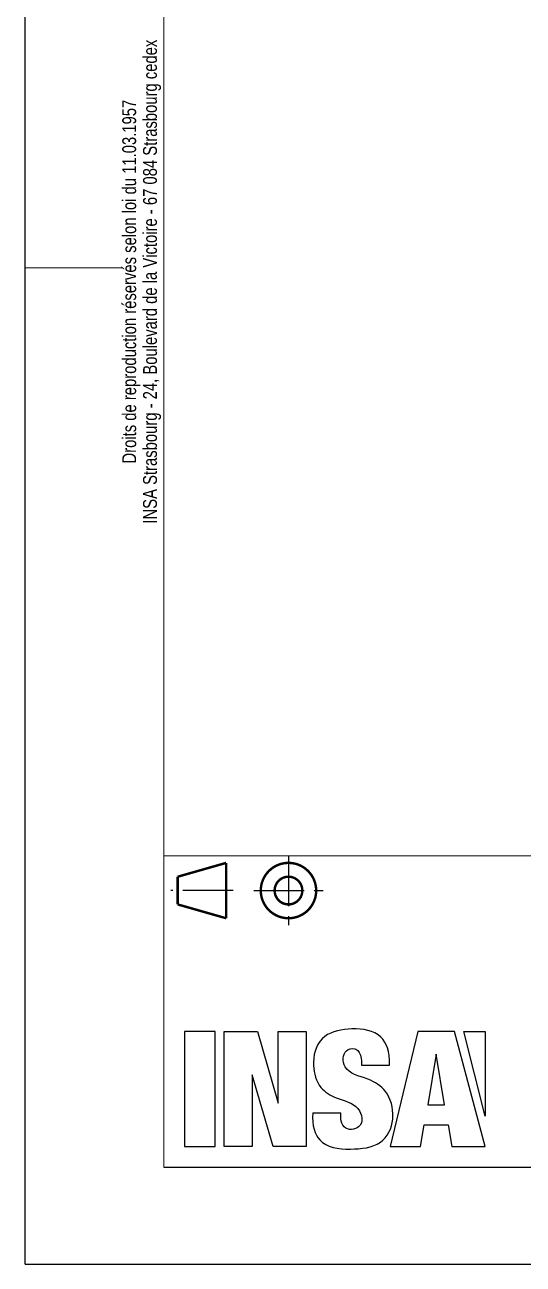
# Model space of a CAD drawing. Header units: millimetres. Extents: x 0 to 210, y 0 to 297.
# Drawn here: x -0.1 to 71.9, y 0 to 179.1 of the extents above; entities that cross this region are included whole.
import ezdxf

# ---------------------------------------------------------------- set-up
doc = ezdxf.new("R2010")
doc.units = ezdxf.units.MM
doc.header["$LTSCALE"] = 19.36
doc.linetypes.add('CENTER', pattern=[0.6, 0.375, -0.075, 0.075, -0.075])
doc.layers.get('0').update_dxf_attribs({"linetype": 'CONTINUOUS'})
doc.layers.add('DEFAULT_1', color=7, linetype='CENTER')
doc.styles.add('TEXTSTYLE_2', font='txt', dxfattribs={"width": 0.8})

# ---------------------------------------------------------------- blocks, each defined once
blk = doc.blocks.new('VUE_PROJETEE_BL0', base_point=(32, 54))
at = {"color": 7, "linetype": 'CONTINUOUS', "const_width": 0.35}
for points in [[(29, 58), (22, 56)], [(29, 50), (29, 58)], [(22, 56), (22, 52)], [(22, 52), (29, 50)]]:
    blk.add_lwpolyline(points, dxfattribs=at)
for points in [[(34, 54, 1), (42, 54, 1)], [(36, 54, 1), (40, 54, 1)]]:
    blk.add_lwpolyline(points, format="xyb", close=True, dxfattribs=at)
at = {"layer": 'DEFAULT_1', "color": 7, "linetype": 'CENTER'}
for p, q in [((38, 59), (38, 49)), ((30, 54), (21, 54)), ((33, 54), (43, 54))]:
    blk.add_line(p, q, dxfattribs=at)
blk = doc.blocks.new('LOGO_INSA_2014_BL1', base_point=(44.69, 25.32))
at = {"color": 4, "linetype": 'CONTINUOUS'}
for p, q in [((23, 33.63), (23, 17)), ((27.39, 33.63), (23, 33.63)), ((27.39, 17), (27.39, 33.63)), ((28.72, 17), (28.72, 33.63)), ((28.72, 33.63), (33.51, 33.63)), ((33.51, 33.63), (36.51, 23.25)), ((36.51, 23.25), (36.51, 33.63)), ((36.51, 33.63), (40.56, 33.63)), ((40.56, 33.63), (40.56, 17)), ((56.66, 33.63), (52.67, 17)), ((61.99, 33.63), (56.66, 33.63)), ((66.38, 17), (61.99, 33.63)), ((66.38, 21.39), (63.32, 33.63)), ((63.32, 33.63), (66.38, 33.63)), ((66.38, 33.63), (66.38, 21.39)), ((48.55, 28.78), (52.61, 28.78)), ((59.33, 30.37), (58.13, 23.05)), ((60.52, 23.05), (59.33, 30.37)), ((32.78, 27.38), (32.78, 17)), ((35.77, 17), (32.78, 27.38)), ((41.5, 21.86), (45.55, 21.86)), ((58.13, 23.05), (60.52, 23.05)), ((57.06, 17), (57.6, 20.15)), ((57.6, 20.15), (61.06, 20.15)), ((61.06, 20.15), (61.59, 17)), ((23, 17), (27.39, 17)), ((32.78, 17), (28.72, 17)), ((40.56, 17), (35.77, 17)), ((52.67, 17), (57.06, 17)), ((61.59, 17), (66.38, 17))]:
    blk.add_line(p, q, dxfattribs=at)
for points, knots in [([(52.61, 28.78), (52.65, 30.8), (51.52, 33.59), (47.49, 34.27), (42.61, 33.37), (41.65, 30.67), (41.61, 29.2)], [0, 0, 0, 0, 0.220663, 0.498464, 0.736526, 1, 1, 1, 1]), ([(53.07, 21.25), (53.14, 22.57), (52.47, 25.11), (49.37, 27.02), (46.26, 27.56), (45.78, 29.8), (46.23, 30.98), (47.14, 31.25), (47.56, 31.13)], [0, 0, 0, 0, 0.257935, 0.473327, 0.735322, 0.82474, 0.912642, 1, 1, 1, 1]), ([(47.56, 31.13), (47.76, 31.07), (48.32, 30.72), (48.6, 29.73), (48.55, 28.78)], [0, 0, 0, 0, 0.351987, 1, 1, 1, 1]), ([(41.61, 29.2), (41.61, 29.05), (41.62, 27.73), (42.27, 25.46), (45.09, 23.75), (47.81, 23.29), (48.76, 21.13), (48.44, 19.86), (47.3, 19.43), (46.71, 19.49), (46.52, 19.55)], [0, 0, 0, 0, 0.030294, 0.258124, 0.4422, 0.69203, 0.798044, 0.8992, 0.965836, 1, 1, 1, 1]), ([(41.5, 21.86), (41.39, 19.98), (42.36, 17.04), (46.64, 16.42), (51.7, 17.03), (52.96, 19.71), (53.07, 21.16), (53.07, 21.25)], [0, 0, 0, 0, 0.203012, 0.491002, 0.744803, 0.984522, 1, 1, 1, 1]), ([(46.52, 19.55), (46.18, 19.66), (45.65, 20.11), (45.51, 21.23), (45.55, 21.86)], [0, 0, 0, 0, 0.573245, 1, 1, 1, 1])]:
    blk.add_open_spline(points, degree=3, knots=knots, dxfattribs=at)

msp = doc.modelspace()

# ---------------------------------------------------------------- linework, layer by layer
at = {"color": 7, "linetype": 'CONTINUOUS'}
for q in [(0, 297), (210, 0)]:
    msp.add_line((0, 0), q, dxfattribs=at)
at = {"color": 7, "linetype": 'CONTINUOUS', "const_width": 0.15}
for points in [[(20, 14), (20, 283)], [(0, 144), (14, 144)], [(20, 59), (200, 59)], [(20, 14), (200, 14)]]:
    msp.add_lwpolyline(points, dxfattribs=at)

# ---------------------------------------------------------------- block references
at = {"color": 2, "linetype": 'CONTINUOUS'}
for name, p in [('VUE_PROJETEE_BL0', (32, 54)), ('LOGO_INSA_2014_BL1', (44.69, 25.32))]:
    msp.add_blockref(name, p, dxfattribs=at)

# ---------------------------------------------------------------- texts
at = {"color": 7, "linetype": 'CONTINUOUS', "insert": (14, 142), "char_height": 2, "width": 115.2, "attachment_point": 2, "rotation": 90, "line_spacing_factor": 0.9, "style": 'TEXTSTYLE_2'}
msp.add_mtext('Droits de reproduction réservés selon loi du 11.03.1957\\PINSA Strasbourg - 24, Boulevard de la Victoire - 67 084 Strasbourg cedex', dxfattribs=at)

doc.saveas('drawing.dxf')
